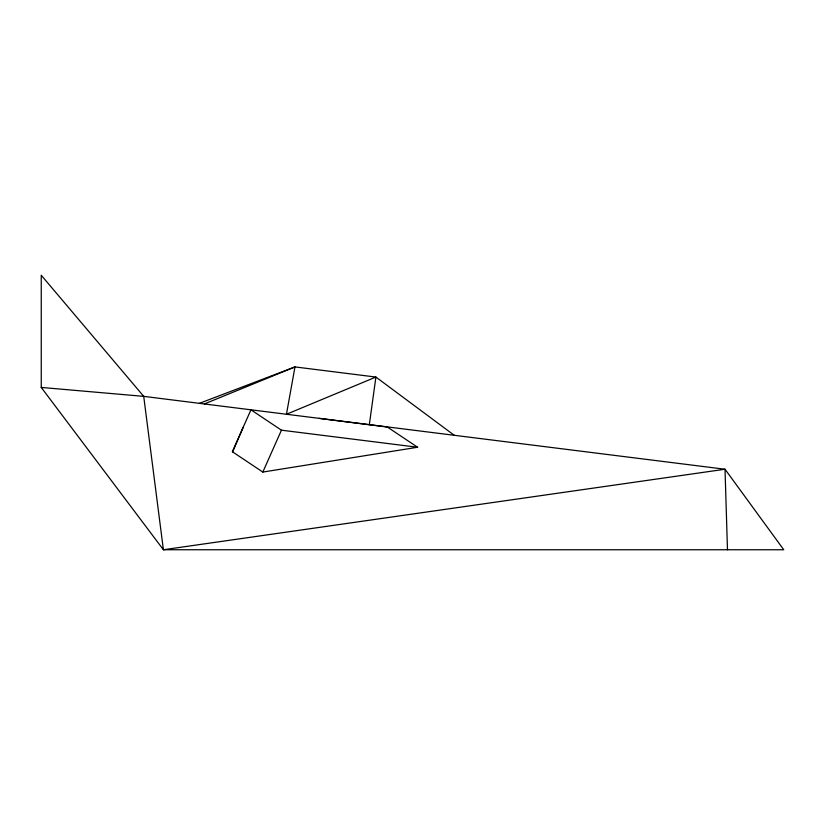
<?xml version="1.0" encoding="UTF-8"?>
<svg xmlns="http://www.w3.org/2000/svg" width="825" height="825" viewBox="0 0 825 825"><rect width="100%" height="100%" fill="white"/><g stroke="black" fill="none" stroke-linecap="round" stroke-linejoin="round"><path stroke-width="1.24" d="M369.332 424.648L375.901 377.056L294.979 366.919L199.403 403.343M232.65 451.904L243.22 427.206M281.449 430.186L250.955 409.808L232.33 451.698L262.824 472.065L281.449 430.186L417.605 447.253L387.111 426.876M204.332 403.961L294.979 366.919L286.45 414.263L375.901 377.056L454.276 435.301M262.824 472.065L417.605 447.253M41.25 387.43L143.715 396.361L725.02 469.239L783.75 549.749L163.402 549.749L41.25 387.43L41.25 275.251L143.715 396.361L163.402 549.749L725.02 469.239L727.475 549.749M319.028 418.347L387.327 427.03"/></g></svg>
